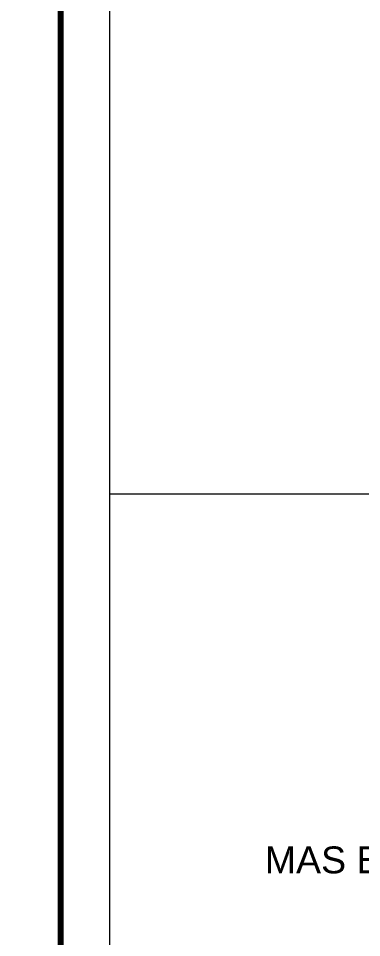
# Model space of a CAD drawing. Extents: x 846 to 947, y 375 to 797.
# Drawn here: x 925.48 to 927.91, y 452.4 to 458.89 of the extents above; entities that cross this region are included whole.
import ezdxf

# ---------------------------------------------------------------- set-up
doc = ezdxf.new("R2010")
doc.units = 0
doc.header["$MEASUREMENT"] = 0
doc.layers.add('UG-BORDER', color=20, linetype='CONTINUOUS', lineweight=80)
doc.layers.add('UG-Khartosha', color=252, linetype='CONTINUOUS', lineweight=20)
doc.styles.add('FRAME-FUTURA1', font='arial.ttf')

msp = doc.modelspace()

# ---------------------------------------------------------------- linework, layer by layer
at = {"layer": 'UG-BORDER'}
msp.add_line((925.7824, 446.3216), (925.7824, 512.2126), dxfattribs=at)
msp.add_lwpolyline([(846.77, 448.828), (925.7824, 448.828), (925.7824, 509.5474), (846.77, 509.5474)], close=True, dxfattribs=at)
at = {"layer": 'UG-Khartosha', "color": 14}
msp.add_line((926.1267, 455.5333), (941.6169, 455.5333), dxfattribs=at)
msp.add_lwpolyline([(941.6169, 451.1665), (941.6169, 469.6608), (926.1267, 469.6608), (926.1267, 451.1665)], dxfattribs=at)

# ---------------------------------------------------------------- texts
at = {"layer": 'UG-Khartosha', "style": 'FRAME-FUTURA1'}
msp.add_text('MAS ENGINEERING CONSULTANT', height=0.189956, dxfattribs=at).set_placement((927.225, 452.8515))

doc.saveas('drawing.dxf')
